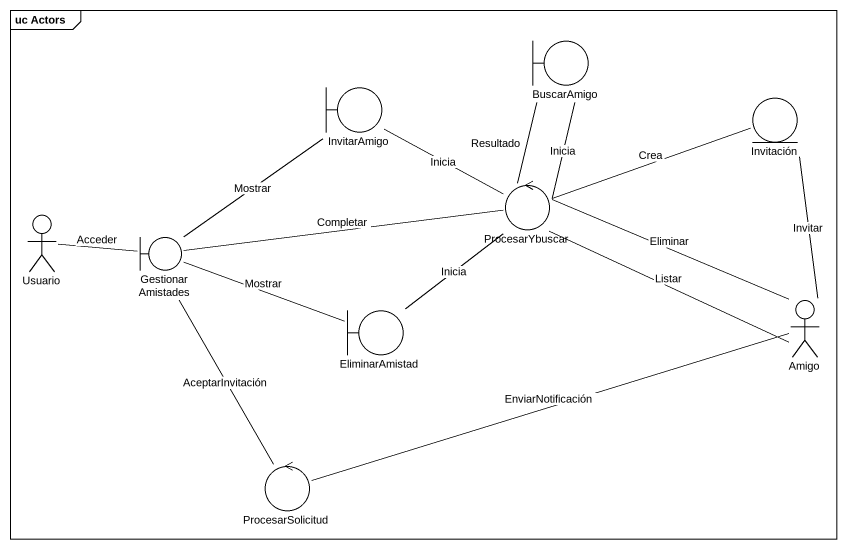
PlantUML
@startuml
mainframe uc Actors
boundary BuscarAmigo
boundary InvitarAmigo
entity Invitación
control ProcesarYbuscar
actor Usuario
boundary GestionarAmistades
boundary EliminarAmistad
actor Amigo
control ProcesarSolicitud
BuscarAmigo -- ProcesarYbuscar : Inicia
BuscarAmigo -- ProcesarYbuscar : Resultado
InvitarAmigo -right- ProcesarYbuscar : Inicia
Invitación -- Amigo : Invitar
ProcesarYbuscar -right- Invitación : Crea
ProcesarYbuscar -right- Amigo : Listar
ProcesarYbuscar -right- Amigo : Eliminar
Usuario -right- GestionarAmistades : Acceder
GestionarAmistades -up- InvitarAmigo : Mostrar
GestionarAmistades -right- ProcesarYbuscar : Completar
GestionarAmistades -right- EliminarAmistad : Mostrar
GestionarAmistades -- ProcesarSolicitud : AceptarInvitación
EliminarAmistad -up- ProcesarYbuscar : Inicia
ProcesarSolicitud -right- Amigo : EnviarNotificación
@enduml
